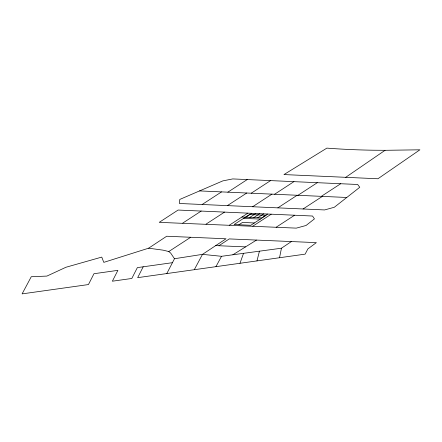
<?xml version="1.0" encoding="UTF-8"?>
<svg xmlns="http://www.w3.org/2000/svg" width="442" height="442" viewBox="0 0 442 442"><rect width="100%" height="100%" fill="white"/><g stroke="black" fill="none" stroke-linecap="round" stroke-linejoin="round"><path stroke-width="0.66" d="M279.532 257.736L281.46 248.211L291.4 241.559L316.362 242.63L307.864 248.929L305.135 254.139L137.672 277.648L143.202 266.797M256.984 260.896L259.437 251.189M239.984 263.283L243.536 253.338M166.811 273.559L174.48 258.73L202.48 254.36L221.519 256.305L281.46 248.211M194.303 269.697L202.48 254.36L226.044 238.779L166.695 236.238L148.623 248.194L103.787 262.371L101.759 257.089L65.957 267.255L46.918 276.079L31.26 276.736L22.1 293.88L88.444 284.56L93.969 273.72L117.898 270.355L112.367 281.2L131.821 278.471L137.357 267.614L172.336 262.697M215.945 266.664L221.519 256.305M346.788 197.475L334.301 207.265L324.594 209.939L179.424 203.486L179.778 199.436L222.845 180.883L232.746 178.922L357.672 184.485L359.755 187.292L346.788 197.475L199.563 190.911M345.705 177.319L385.07 150.308L419.9 149.81L377.943 178.761L283.963 174.568L326.87 148.12A518.72 165.452 -13 0 0 373.374 150.225L385.07 150.308M218.912 245.741L229.232 238.912L291.4 241.559M251.249 193.209L270.565 180.607M252.631 206.74L271.946 194.132M274.62 194.242L293.93 181.645M277.847 207.856L297.173 195.259M303.074 208.983L322.378 196.392M202.154 204.497L221.541 191.889M227.857 192.171L247.216 179.568M182.728 223.1L201.187 211.066L312.549 216.028L314.439 218.889L306.041 225.481L296.317 228.127L159.236 222.348L178.093 210.049L201.187 211.066M227.392 205.613L246.752 193.016M206.044 224.133L224.536 212.11M148.623 248.194L163.181 250.172L168.783 251.542L190.701 237.266M229.409 225.166L247.857 213.155M245.868 217.21L251.824 213.331M249.829 217.387L255.785 213.508M238.907 224.757L242.476 222.431L254.365 222.967M253.796 217.563L259.747 213.69M257.758 217.74L263.714 213.867M267.675 214.044L261.719 217.917L241.907 217.033M297.98 195.292L317.301 182.701M252.774 226.205L271.222 214.199M321.34 196.336L340.71 183.728M276.167 227.232L294.61 215.226M232.879 254.774L256.493 240.078M215.724 245.608L245.57 246.879M243.625 218.342L260.321 219.088M168.783 251.542L170.64 253.034L174.48 258.73M249.481 214.525L234.094 224.542L250.791 225.293L266.178 215.276L249.481 214.525"/></g></svg>
